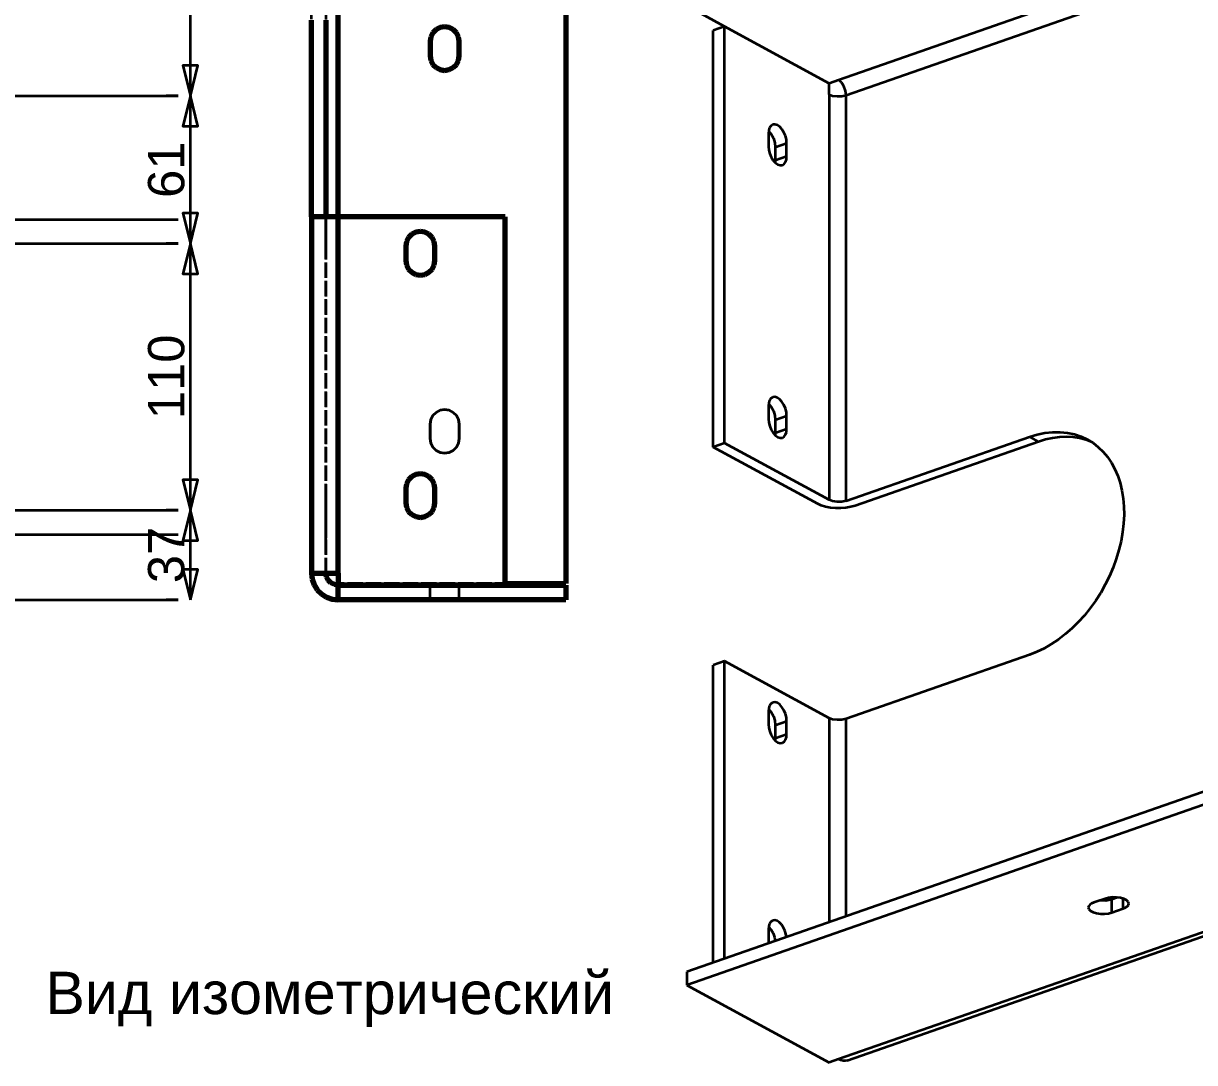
# Model space of a CAD drawing. Header units: millimetres. Extents: x 0 to 420, y 0 to 297.
# Drawn here: x 220 to 316.7, y 127.8 to 213.6 of the extents above; entities that cross this region are included whole.
import ezdxf
from ezdxf.enums import TextEntityAlignment as Align

# ---------------------------------------------------------------- set-up
doc = ezdxf.new("R2010")
doc.units = ezdxf.units.MM
doc.linetypes.add('DASHED', pattern=[1.524, 1.27, -0.254])
doc.styles.add('GOST', font='Arial')

msp = doc.modelspace()

# ---------------------------------------------------------------- linework, layer by layer
at = {"color": 7, "lineweight": 35}
for p, q in [((233.8, 207.6), (233.8, 257)), ((208.2, 207.6), (232.8, 207.6)), ((232.8, 207.6), (231.8, 207.6)), ((232.8, 207.6), (231.8, 207.6)), ((233.8, 195.4), (233.8, 207.6)), ((166.4, 197.4), (232.8, 197.4)), ((162.936, 195.4), (232.8, 195.4)), ((232.8, 195.4), (231.8, 195.4)), ((232.8, 195.4), (231.8, 195.4)), ((233.8, 173.4), (233.8, 195.4)), ((166.4, 173.4), (232.8, 173.4)), ((232.8, 173.4), (231.8, 173.4)), ((232.8, 173.4), (231.8, 173.4)), ((233.8, 166), (233.8, 173.4)), ((162.936, 171.4), (232.8, 171.4)), ((217.8, 166), (232.8, 166)), ((232.8, 166), (231.8, 166))]:
    msp.add_line(p, q, dxfattribs=at)
at = {"color": 1, "lineweight": 70}
for p, q in [((264.8, 255.659), (264.8, 167.341)), ((246, 197.6), (246, 217.6)), ((243.8, 211.939), (243.8, 213.835)), ((245, 213.835), (245, 211.939)), ((253.829, 212.805), (253.659, 212.471)), ((254.095, 213.071), (253.829, 212.805)), ((254.429, 213.241), (254.095, 213.071)), ((254.8, 213.3), (254.429, 213.241)), ((255.171, 213.241), (254.8, 213.3)), ((255.505, 213.071), (255.171, 213.241)), ((255.771, 212.805), (255.505, 213.071)), ((255.941, 212.471), (255.771, 212.805)), ((243.8, 209.825), (243.8, 211.939)), ((245, 211.939), (245, 209.825)), ((253.659, 212.471), (253.6, 212.1)), ((253.6, 212.1), (253.6, 210.9)), ((256, 212.1), (255.941, 212.471)), ((256, 210.9), (256, 212.1)), ((253.6, 210.9), (253.659, 210.529)), ((255.941, 210.529), (256, 210.9)), ((253.659, 210.529), (253.829, 210.195)), ((253.829, 210.195), (254.095, 209.929)), ((254.095, 209.929), (254.429, 209.759)), ((255.171, 209.759), (255.505, 209.929)), ((255.505, 209.929), (255.771, 210.195)), ((255.771, 210.195), (255.941, 210.529)), ((243.8, 207.6), (243.8, 209.825)), ((245, 209.825), (245, 207.6)), ((254.429, 209.759), (254.8, 209.7)), ((254.8, 209.7), (255.171, 209.759)), ((243.8, 205.375), (243.8, 207.6)), ((245, 207.6), (245, 205.375)), ((243.8, 203.261), (243.8, 205.375)), ((245, 205.375), (245, 203.261)), ((243.8, 201.365), (243.8, 203.261)), ((245, 203.261), (245, 201.365)), ((243.8, 199.782), (243.8, 201.365)), ((245, 201.365), (245, 199.782)), ((243.8, 198.59), (243.8, 199.782)), ((245, 199.782), (245, 198.59)), ((243.8, 197.851), (243.8, 198.59)), ((245, 198.59), (245, 197.851)), ((243.8, 197.6), (243.8, 197.851)), ((243.8, 197.6), (243.8, 168.2)), ((243.814, 197.6), (243.8, 197.6)), ((243.855, 197.6), (243.814, 197.6)), ((243.923, 197.6), (243.855, 197.6)), ((244.018, 197.6), (243.923, 197.6)), ((244.137, 197.6), (244.018, 197.6)), ((244.28, 197.6), (244.137, 197.6)), ((244.444, 197.6), (244.28, 197.6)), ((244.628, 197.6), (244.444, 197.6)), ((244.83, 197.6), (244.628, 197.6)), ((245.045, 197.6), (244.83, 197.6)), ((245, 197.851), (245, 197.6)), ((245.273, 197.6), (245.045, 197.6)), ((245.51, 197.6), (245.273, 197.6)), ((245.754, 197.6), (245.51, 197.6)), ((246, 197.6), (245.754, 197.6)), ((259.8, 197.6), (246, 197.6)), ((246, 168.2), (246, 197.6)), ((259.8, 167.2), (259.8, 197.6)), ((252.8, 196.4), (252.429, 196.341)), ((253.171, 196.341), (252.8, 196.4)), ((251.659, 195.571), (251.6, 195.2)), ((251.829, 195.905), (251.659, 195.571)), ((252.095, 196.171), (251.829, 195.905)), ((252.429, 196.341), (252.095, 196.171)), ((253.505, 196.171), (253.171, 196.341)), ((253.771, 195.905), (253.505, 196.171)), ((253.941, 195.571), (253.771, 195.905)), ((254, 195.2), (253.941, 195.571)), ((251.6, 195.2), (251.6, 194)), ((254, 194), (254, 195.2)), ((251.6, 194), (251.659, 193.629)), ((251.659, 193.629), (251.829, 193.295)), ((253.771, 193.295), (253.941, 193.629)), ((253.941, 193.629), (254, 194)), ((251.829, 193.295), (252.095, 193.029)), ((252.095, 193.029), (252.429, 192.859)), ((252.429, 192.859), (252.8, 192.8)), ((252.8, 192.8), (253.171, 192.859)), ((253.171, 192.859), (253.505, 193.029)), ((253.505, 193.029), (253.771, 193.295)), ((252.095, 176.171), (251.829, 175.905)), ((252.429, 176.341), (252.095, 176.171)), ((252.8, 176.4), (252.429, 176.341)), ((253.171, 176.341), (252.8, 176.4)), ((253.505, 176.171), (253.171, 176.341)), ((253.771, 175.905), (253.505, 176.171)), ((251.659, 175.571), (251.6, 175.2)), ((251.6, 175.2), (251.6, 174)), ((251.829, 175.905), (251.659, 175.571)), ((253.941, 175.571), (253.771, 175.905)), ((254, 175.2), (253.941, 175.571)), ((254, 174), (254, 175.2)), ((251.6, 174), (251.659, 173.629)), ((251.659, 173.629), (251.829, 173.295)), ((251.829, 173.295), (252.095, 173.029)), ((253.505, 173.029), (253.771, 173.295)), ((253.771, 173.295), (253.941, 173.629)), ((253.941, 173.629), (254, 174)), ((252.095, 173.029), (252.429, 172.859)), ((252.429, 172.859), (252.8, 172.8)), ((252.8, 172.8), (253.171, 172.859)), ((253.171, 172.859), (253.505, 173.029)), ((243.8, 168.2), (243.814, 168.2)), ((243.8, 168.2), (243.855, 167.71)), ((243.814, 168.2), (243.855, 168.2)), ((243.855, 168.2), (243.923, 168.2)), ((243.855, 167.71), (244.018, 167.245)), ((243.923, 168.2), (244.018, 168.2)), ((244.018, 168.2), (244.137, 168.2)), ((244.137, 168.2), (244.28, 168.2)), ((244.28, 168.2), (244.444, 168.2)), ((244.444, 168.2), (244.628, 168.2)), ((244.628, 168.2), (244.83, 168.2)), ((244.83, 168.2), (245.045, 168.2)), ((245.049, 167.891), (245, 168.2)), ((245.045, 168.2), (245.273, 168.2)), ((245.191, 167.612), (245.049, 167.891)), ((245.412, 167.391), (245.191, 167.612)), ((245.273, 168.2), (245.51, 168.2)), ((245.691, 167.249), (245.412, 167.391)), ((245.51, 168.2), (245.754, 168.2)), ((245.754, 168.2), (246, 168.2)), ((246, 168.2), (246, 167.2)), ((259.8, 167.341), (264.8, 167.341)), ((244.018, 167.245), (244.28, 166.828)), ((244.28, 166.828), (244.628, 166.48)), ((244.628, 166.48), (245.045, 166.218)), ((246, 167.2), (245.691, 167.249)), ((246, 167.2), (259.8, 167.2)), ((246, 166), (246, 167.2)), ((259.8, 167.2), (264.8, 167.2)), ((264.8, 167.2), (264.8, 166)), ((245.045, 166.218), (245.51, 166.055)), ((245.51, 166.055), (246, 166)), ((264.8, 166), (246, 166))]:
    msp.add_line(p, q, dxfattribs=at)
at = {"color": 5, "linetype": 'DASHED', "lineweight": 35}
for p, q in [((264.8, 255.659), (264.8, 167.341)), ((243.8, 168.2), (243.8, 254.8)), ((245, 254.8), (245, 168.2)), ((253.659, 212.471), (253.829, 212.805)), ((253.829, 212.805), (254.095, 213.071)), ((254.095, 213.071), (254.429, 213.241)), ((254.429, 213.241), (254.8, 213.3)), ((254.8, 213.3), (255.171, 213.241)), ((255.171, 213.241), (255.505, 213.071)), ((255.505, 213.071), (255.771, 212.805)), ((255.771, 212.805), (255.941, 212.471)), ((253.6, 212.1), (253.659, 212.471)), ((253.6, 210.9), (253.6, 212.1)), ((255.941, 212.471), (256, 212.1)), ((256, 212.1), (256, 210.9)), ((253.659, 210.529), (253.6, 210.9)), ((256, 210.9), (255.941, 210.529)), ((253.829, 210.195), (253.659, 210.529)), ((254.095, 209.929), (253.829, 210.195)), ((254.429, 209.759), (254.095, 209.929)), ((255.505, 209.929), (255.171, 209.759)), ((255.771, 210.195), (255.505, 209.929)), ((255.941, 210.529), (255.771, 210.195)), ((254.8, 209.7), (254.429, 209.759)), ((255.171, 209.759), (254.8, 209.7)), ((243.8, 198.579), (243.8, 198.6)), ((243.8, 198.6), (243.8, 198.599)), ((243.8, 198.599), (243.8, 198.597)), ((243.8, 198.597), (243.8, 198.592)), ((243.8, 198.592), (243.8, 198.587)), ((243.8, 198.587), (243.8, 198.579)), ((243.8, 198.517), (243.8, 198.579)), ((243.8, 198.579), (243.8, 198.57)), ((243.8, 198.57), (243.8, 198.559)), ((243.8, 198.559), (243.8, 198.547)), ((243.8, 198.547), (243.8, 198.533)), ((243.8, 198.533), (243.8, 198.517)), ((243.8, 198.416), (243.8, 198.517)), ((243.8, 198.517), (243.8, 198.5)), ((243.8, 198.5), (243.8, 198.481)), ((243.8, 198.481), (243.8, 198.461)), ((243.8, 198.461), (243.8, 198.439)), ((243.8, 198.439), (243.8, 196.439)), ((243.8, 198.28), (243.8, 198.416)), ((243.8, 198.113), (243.8, 198.28)), ((245, 198.599), (245, 198.6)), ((245, 198.6), (245, 198.579)), ((245, 198.597), (245, 198.599)), ((245, 198.592), (245, 198.597)), ((245, 198.587), (245, 198.592)), ((245, 198.579), (245, 198.587)), ((245, 198.57), (245, 198.579)), ((245, 198.579), (245, 198.517)), ((245, 198.559), (245, 198.57)), ((245, 198.547), (245, 198.559)), ((245, 198.533), (245, 198.547)), ((245, 198.517), (245, 198.533)), ((245, 198.5), (245, 198.517)), ((245, 198.517), (245, 198.416)), ((245, 198.481), (245, 198.5)), ((245, 198.461), (245, 198.481)), ((245, 198.439), (245, 198.461)), ((245, 196.439), (245, 198.439)), ((245, 198.416), (245, 198.28)), ((245, 198.28), (245, 198.113)), ((243.8, 197.921), (243.8, 198.113)), ((243.8, 197.711), (243.8, 197.921)), ((243.8, 197.49), (243.8, 197.711)), ((245, 197.6), (243.8, 197.6)), ((245, 197.6), (243.8, 197.6)), ((243.8, 197.266), (243.8, 197.49)), ((245, 198.113), (245, 197.921)), ((245, 197.921), (245, 197.711)), ((245, 197.711), (245, 197.49)), ((245, 197.6), (245.006, 197.6)), ((245, 168.2), (245, 197.6)), ((245, 197.49), (245, 197.266)), ((245.006, 197.6), (245.025, 197.6)), ((245.025, 197.6), (245.056, 197.6)), ((245.056, 197.6), (245.099, 197.6)), ((245.099, 197.6), (245.153, 197.6)), ((245.153, 197.6), (245.218, 197.6)), ((245.218, 197.6), (245.293, 197.6)), ((245.293, 197.6), (245.377, 197.6)), ((245.377, 197.6), (245.468, 197.6)), ((245.468, 197.6), (245.566, 197.6)), ((245.566, 197.6), (245.67, 197.6)), ((245.67, 197.6), (245.777, 197.6)), ((245.777, 197.6), (245.888, 197.6)), ((245.888, 197.6), (246, 197.6)), ((246, 197.6), (259.8, 197.6)), ((259.8, 167.2), (259.8, 197.6)), ((243.8, 197.046), (243.8, 197.266)), ((243.8, 196.839), (243.8, 197.046)), ((243.8, 196.652), (243.8, 196.839)), ((243.8, 196.49), (243.8, 196.652)), ((243.8, 196.361), (243.8, 196.49)), ((243.8, 196.439), (243.8, 196.31)), ((243.8, 194.361), (243.8, 196.361)), ((245, 197.266), (245, 197.046)), ((245, 197.046), (245, 196.839)), ((245, 196.839), (245, 196.652)), ((245, 196.652), (245, 196.49)), ((245, 196.49), (245, 196.361)), ((245, 196.31), (245, 196.439)), ((245, 196.361), (245, 194.361)), ((252.429, 196.341), (252.8, 196.4)), ((252.8, 196.4), (253.171, 196.341)), ((243.8, 196.31), (243.8, 196.148)), ((243.8, 196.148), (243.8, 195.961)), ((243.8, 195.961), (243.8, 195.754)), ((243.8, 195.754), (243.8, 195.534)), ((243.8, 195.534), (243.8, 195.31)), ((245, 196.148), (245, 196.31)), ((245, 195.961), (245, 196.148)), ((245, 195.754), (245, 195.961)), ((245, 195.534), (245, 195.754)), ((245, 195.31), (245, 195.534)), ((251.6, 195.2), (251.659, 195.571)), ((251.659, 195.571), (251.829, 195.905)), ((251.829, 195.905), (252.095, 196.171)), ((252.095, 196.171), (252.429, 196.341)), ((253.171, 196.341), (253.505, 196.171)), ((253.505, 196.171), (253.771, 195.905)), ((253.771, 195.905), (253.941, 195.571)), ((253.941, 195.571), (254, 195.2)), ((243.8, 195.31), (243.8, 195.089)), ((243.8, 195.089), (243.8, 194.879)), ((243.8, 194.879), (243.8, 194.687)), ((243.8, 194.687), (243.8, 194.52)), ((243.8, 194.52), (243.8, 194.384)), ((245, 195.089), (245, 195.31)), ((245, 194.879), (245, 195.089)), ((245, 194.687), (245, 194.879)), ((245, 194.52), (245, 194.687)), ((245, 194.384), (245, 194.52)), ((251.6, 194), (251.6, 195.2)), ((254, 195.2), (254, 194)), ((243.8, 194.384), (243.8, 194.283)), ((243.8, 194.339), (243.8, 194.361)), ((243.8, 194.319), (243.8, 194.339)), ((243.8, 194.3), (243.8, 194.319)), ((243.8, 194.283), (243.8, 194.3)), ((243.8, 194.283), (243.8, 194.221)), ((243.8, 194.267), (243.8, 194.283)), ((243.8, 194.253), (243.8, 194.267)), ((243.8, 194.241), (243.8, 194.253)), ((243.8, 194.23), (243.8, 194.241)), ((243.8, 194.221), (243.8, 194.23)), ((243.8, 194.221), (243.8, 194.2)), ((243.8, 194.213), (243.8, 194.221)), ((243.8, 194.208), (243.8, 194.213)), ((243.8, 194.203), (243.8, 194.208)), ((243.8, 194.201), (243.8, 194.203)), ((243.8, 194.2), (243.8, 194.201)), ((245, 194.283), (245, 194.384)), ((245, 194.361), (245, 194.339)), ((245, 194.339), (245, 194.319)), ((245, 194.319), (245, 194.3)), ((245, 194.3), (245, 194.283)), ((245, 194.283), (245, 194.267)), ((245, 194.221), (245, 194.283)), ((245, 194.267), (245, 194.253)), ((245, 194.253), (245, 194.241)), ((245, 194.241), (245, 194.23)), ((245, 194.23), (245, 194.221)), ((245, 194.221), (245, 194.213)), ((245, 194.2), (245, 194.221)), ((245, 194.213), (245, 194.208)), ((245, 194.208), (245, 194.203)), ((245, 194.203), (245, 194.201)), ((245, 194.201), (245, 194.2)), ((251.659, 193.629), (251.6, 194)), ((251.829, 193.295), (251.659, 193.629)), ((253.941, 193.629), (253.771, 193.295)), ((254, 194), (253.941, 193.629)), ((252.095, 193.029), (251.829, 193.295)), ((252.429, 192.859), (252.095, 193.029)), ((252.8, 192.8), (252.429, 192.859)), ((253.171, 192.859), (252.8, 192.8)), ((253.505, 193.029), (253.171, 192.859)), ((253.771, 193.295), (253.505, 193.029)), ((253.659, 180.871), (253.6, 180.5)), ((253.6, 180.5), (253.659, 180.871)), ((253.829, 181.205), (253.659, 180.871)), ((253.659, 180.871), (253.829, 181.205)), ((254.095, 181.471), (253.829, 181.205)), ((253.829, 181.205), (254.095, 181.471)), ((254.429, 181.641), (254.095, 181.471)), ((254.095, 181.471), (254.429, 181.641)), ((254.8, 181.7), (254.429, 181.641)), ((254.429, 181.641), (254.8, 181.7)), ((255.171, 181.641), (254.8, 181.7)), ((254.8, 181.7), (255.171, 181.641)), ((255.505, 181.471), (255.171, 181.641)), ((255.171, 181.641), (255.505, 181.471)), ((255.771, 181.205), (255.505, 181.471)), ((255.505, 181.471), (255.771, 181.205)), ((255.941, 180.871), (255.771, 181.205)), ((255.771, 181.205), (255.941, 180.871)), ((256, 180.5), (255.941, 180.871)), ((255.941, 180.871), (256, 180.5)), ((253.6, 179.3), (253.6, 180.5)), ((253.6, 180.5), (253.6, 179.3)), ((256, 180.5), (256, 179.3)), ((256, 179.3), (256, 180.5)), ((253.6, 179.3), (253.659, 178.929)), ((253.659, 178.929), (253.6, 179.3)), ((255.941, 178.929), (256, 179.3)), ((256, 179.3), (255.941, 178.929)), ((253.659, 178.929), (253.829, 178.595)), ((253.829, 178.595), (253.659, 178.929)), ((253.829, 178.595), (254.095, 178.329)), ((254.095, 178.329), (253.829, 178.595)), ((254.095, 178.329), (254.429, 178.159)), ((254.429, 178.159), (254.095, 178.329)), ((254.429, 178.159), (254.8, 178.1)), ((254.8, 178.1), (254.429, 178.159)), ((254.8, 178.1), (255.171, 178.159)), ((255.171, 178.159), (254.8, 178.1)), ((255.171, 178.159), (255.505, 178.329)), ((255.505, 178.329), (255.171, 178.159)), ((255.505, 178.329), (255.771, 178.595)), ((255.771, 178.595), (255.505, 178.329)), ((255.771, 178.595), (255.941, 178.929)), ((255.941, 178.929), (255.771, 178.595)), ((251.829, 175.905), (252.095, 176.171)), ((252.095, 176.171), (252.429, 176.341)), ((252.429, 176.341), (252.8, 176.4)), ((252.8, 176.4), (253.171, 176.341)), ((253.171, 176.341), (253.505, 176.171)), ((253.505, 176.171), (253.771, 175.905)), ((251.6, 175.2), (251.659, 175.571)), ((251.6, 174), (251.6, 175.2)), ((251.659, 175.571), (251.829, 175.905)), ((253.771, 175.905), (253.941, 175.571)), ((253.941, 175.571), (254, 175.2)), ((254, 175.2), (254, 174)), ((243.8, 174.579), (243.8, 174.6)), ((243.8, 174.6), (243.8, 174.599)), ((243.8, 174.599), (243.8, 174.597)), ((243.8, 174.597), (243.8, 174.592)), ((243.8, 174.592), (243.8, 174.587)), ((243.8, 174.587), (243.8, 174.579)), ((243.8, 174.517), (243.8, 174.579)), ((243.8, 174.579), (243.8, 174.57)), ((243.8, 174.57), (243.8, 174.559)), ((243.8, 174.559), (243.8, 174.547)), ((243.8, 174.547), (243.8, 174.533)), ((243.8, 174.533), (243.8, 174.517)), ((243.8, 174.416), (243.8, 174.517)), ((243.8, 174.517), (243.8, 174.5)), ((243.8, 174.5), (243.8, 174.481)), ((243.8, 174.481), (243.8, 174.461)), ((243.8, 174.461), (243.8, 174.439)), ((243.8, 174.439), (243.8, 172.439)), ((243.8, 174.28), (243.8, 174.416)), ((243.8, 174.113), (243.8, 174.28)), ((243.8, 173.921), (243.8, 174.113)), ((245, 174.599), (245, 174.6)), ((245, 174.6), (245, 174.579)), ((245, 174.597), (245, 174.599)), ((245, 174.592), (245, 174.597)), ((245, 174.587), (245, 174.592)), ((245, 174.579), (245, 174.587)), ((245, 174.57), (245, 174.579)), ((245, 174.579), (245, 174.517)), ((245, 174.559), (245, 174.57)), ((245, 174.547), (245, 174.559)), ((245, 174.533), (245, 174.547)), ((245, 174.517), (245, 174.533)), ((245, 174.5), (245, 174.517)), ((245, 174.517), (245, 174.416)), ((245, 174.481), (245, 174.5)), ((245, 174.461), (245, 174.481)), ((245, 174.439), (245, 174.461)), ((245, 172.439), (245, 174.439)), ((245, 174.416), (245, 174.28)), ((245, 174.28), (245, 174.113)), ((245, 174.113), (245, 173.921)), ((243.8, 173.711), (243.8, 173.921)), ((243.8, 173.49), (243.8, 173.711)), ((243.8, 173.266), (243.8, 173.49)), ((243.8, 173.046), (243.8, 173.266)), ((245, 173.921), (245, 173.711)), ((245, 173.711), (245, 173.49)), ((245, 173.49), (245, 173.266)), ((245, 173.266), (245, 173.046)), ((251.659, 173.629), (251.6, 174)), ((251.829, 173.295), (251.659, 173.629)), ((252.095, 173.029), (251.829, 173.295)), ((253.771, 173.295), (253.505, 173.029)), ((253.941, 173.629), (253.771, 173.295)), ((254, 174), (253.941, 173.629)), ((243.8, 172.839), (243.8, 173.046)), ((243.8, 172.652), (243.8, 172.839)), ((243.8, 172.49), (243.8, 172.652)), ((243.8, 172.361), (243.8, 172.49)), ((243.8, 172.439), (243.8, 172.31)), ((243.8, 170.361), (243.8, 172.361)), ((243.8, 172.31), (243.8, 172.148)), ((245, 173.046), (245, 172.839)), ((245, 172.839), (245, 172.652)), ((245, 172.652), (245, 172.49)), ((245, 172.49), (245, 172.361)), ((245, 172.31), (245, 172.439)), ((245, 172.361), (245, 170.361)), ((245, 172.148), (245, 172.31)), ((252.429, 172.859), (252.095, 173.029)), ((252.8, 172.8), (252.429, 172.859)), ((253.171, 172.859), (252.8, 172.8)), ((253.505, 173.029), (253.171, 172.859)), ((243.8, 172.148), (243.8, 171.961)), ((243.8, 171.961), (243.8, 171.754)), ((243.8, 171.754), (243.8, 171.534)), ((243.8, 171.534), (243.8, 171.31)), ((243.8, 171.31), (243.8, 171.089)), ((245, 171.961), (245, 172.148)), ((245, 171.754), (245, 171.961)), ((245, 171.534), (245, 171.754)), ((245, 171.31), (245, 171.534)), ((245, 171.089), (245, 171.31)), ((243.8, 171.089), (243.8, 170.879)), ((243.8, 170.879), (243.8, 170.687)), ((243.8, 170.687), (243.8, 170.52)), ((243.8, 170.52), (243.8, 170.384)), ((243.8, 170.384), (243.8, 170.283)), ((243.8, 170.339), (243.8, 170.361)), ((243.8, 170.319), (243.8, 170.339)), ((243.8, 170.3), (243.8, 170.319)), ((243.8, 170.283), (243.8, 170.3)), ((243.8, 170.283), (243.8, 170.221)), ((243.8, 170.267), (243.8, 170.283)), ((243.8, 170.253), (243.8, 170.267)), ((243.8, 170.241), (243.8, 170.253)), ((243.8, 170.23), (243.8, 170.241)), ((243.8, 170.221), (243.8, 170.23)), ((245, 170.879), (245, 171.089)), ((245, 170.687), (245, 170.879)), ((245, 170.52), (245, 170.687)), ((245, 170.384), (245, 170.52)), ((245, 170.283), (245, 170.384)), ((245, 170.361), (245, 170.339)), ((245, 170.339), (245, 170.319)), ((245, 170.319), (245, 170.3)), ((245, 170.3), (245, 170.283)), ((245, 170.283), (245, 170.267)), ((245, 170.221), (245, 170.283)), ((245, 170.267), (245, 170.253)), ((245, 170.253), (245, 170.241)), ((245, 170.241), (245, 170.23)), ((245, 170.23), (245, 170.221)), ((243.8, 170.221), (243.8, 170.2)), ((243.8, 170.213), (243.8, 170.221)), ((243.8, 170.208), (243.8, 170.213)), ((243.8, 170.203), (243.8, 170.208)), ((243.8, 170.201), (243.8, 170.203)), ((243.8, 170.2), (243.8, 170.201)), ((245, 170.221), (245, 170.213)), ((245, 170.2), (245, 170.221)), ((245, 170.213), (245, 170.208)), ((245, 170.208), (245, 170.203)), ((245, 170.203), (245, 170.201)), ((245, 170.201), (245, 170.2)), ((245, 168.2), (243.8, 168.2)), ((243.814, 168.2), (243.8, 168.2)), ((245, 168.2), (243.8, 168.2)), ((243.8, 168.2), (243.855, 167.71)), ((243.855, 168.2), (243.814, 168.2)), ((243.923, 168.2), (243.855, 168.2)), ((243.855, 167.71), (244.018, 167.245)), ((244.018, 168.2), (243.923, 168.2)), ((244.137, 168.2), (244.018, 168.2)), ((244.28, 168.2), (244.137, 168.2)), ((244.444, 168.2), (244.28, 168.2)), ((244.628, 168.2), (244.444, 168.2)), ((244.83, 168.2), (244.628, 168.2)), ((245.045, 168.2), (244.83, 168.2)), ((245.006, 168.2), (245, 168.2)), ((245, 168.2), (245.049, 167.891)), ((245, 168.2), (245.006, 168.2)), ((245.025, 168.2), (245.006, 168.2)), ((245.006, 168.2), (245.025, 168.2)), ((245.056, 168.2), (245.025, 168.2)), ((245.025, 168.2), (245.056, 168.2)), ((245.273, 168.2), (245.045, 168.2)), ((245.049, 167.891), (245.191, 167.612)), ((245.099, 168.2), (245.056, 168.2)), ((245.056, 168.2), (245.099, 168.2)), ((245.153, 168.2), (245.099, 168.2)), ((245.099, 168.2), (245.153, 168.2)), ((245.218, 168.2), (245.153, 168.2)), ((245.153, 168.2), (245.218, 168.2)), ((245.191, 167.612), (245.412, 167.391)), ((245.293, 168.2), (245.218, 168.2)), ((245.218, 168.2), (245.293, 168.2)), ((245.51, 168.2), (245.273, 168.2)), ((245.377, 168.2), (245.293, 168.2)), ((245.293, 168.2), (245.377, 168.2)), ((245.468, 168.2), (245.377, 168.2)), ((245.377, 168.2), (245.468, 168.2)), ((245.412, 167.391), (245.691, 167.249)), ((245.566, 168.2), (245.468, 168.2)), ((245.468, 168.2), (245.566, 168.2)), ((245.754, 168.2), (245.51, 168.2)), ((245.67, 168.2), (245.566, 168.2)), ((245.566, 168.2), (245.67, 168.2)), ((245.777, 168.2), (245.67, 168.2)), ((245.67, 168.2), (245.777, 168.2)), ((246, 168.2), (245.754, 168.2)), ((245.888, 168.2), (245.777, 168.2)), ((245.777, 168.2), (245.888, 168.2)), ((246, 168.2), (245.888, 168.2)), ((245.888, 168.2), (246, 168.2)), ((246, 168.2), (246, 167.2)), ((246, 168.2), (246, 167.341)), ((246, 167.341), (246, 168.2)), ((246, 167.341), (259.8, 167.341)), ((264.8, 167.341), (246, 167.341)), ((244.018, 167.245), (244.28, 166.828)), ((244.28, 166.828), (244.628, 166.48)), ((244.628, 166.48), (245.045, 166.218)), ((245.691, 167.249), (246, 167.2)), ((246, 167.2), (259.8, 167.2)), ((246, 166), (246, 167.2)), ((246, 167.2), (259.8, 167.2)), ((246, 167.2), (264.8, 167.2)), ((246, 167.2), (246, 166)), ((246, 167.2), (246, 166)), ((253.63, 167.2), (253.6, 167.2)), ((253.6, 166), (253.6, 167.2)), ((253.6, 166), (253.6, 167.2)), ((253.6, 167.2), (253.63, 167.2)), ((253.63, 167.2), (253.6, 167.2)), ((253.6, 166), (253.6, 167.2)), ((253.6, 166), (253.6, 167.2)), ((253.6, 167.2), (253.63, 167.2)), ((253.63, 167.2), (253.6, 167.2)), ((253.6, 166), (253.6, 167.2)), ((253.6, 166), (253.6, 167.2)), ((253.6, 167.2), (253.63, 167.2)), ((253.63, 167.2), (253.6, 167.2)), ((253.6, 166), (253.6, 167.2)), ((253.6, 166), (253.6, 167.2)), ((253.6, 167.2), (253.63, 167.2)), ((253.719, 167.2), (253.63, 167.2)), ((253.63, 167.2), (253.719, 167.2)), ((253.719, 167.2), (253.63, 167.2)), ((253.63, 167.2), (253.719, 167.2)), ((253.719, 167.2), (253.63, 167.2)), ((253.63, 167.2), (253.719, 167.2)), ((253.719, 167.2), (253.63, 167.2)), ((253.63, 167.2), (253.719, 167.2)), ((253.862, 167.2), (253.719, 167.2)), ((253.719, 167.2), (253.862, 167.2)), ((253.862, 167.2), (253.719, 167.2)), ((253.719, 167.2), (253.862, 167.2)), ((253.862, 167.2), (253.719, 167.2)), ((253.719, 167.2), (253.862, 167.2)), ((253.862, 167.2), (253.719, 167.2)), ((253.719, 167.2), (253.862, 167.2)), ((254.052, 167.2), (253.862, 167.2)), ((253.862, 167.2), (254.052, 167.2)), ((254.052, 167.2), (253.862, 167.2)), ((253.862, 167.2), (254.052, 167.2)), ((254.052, 167.2), (253.862, 167.2)), ((253.862, 167.2), (254.052, 167.2)), ((254.052, 167.2), (253.862, 167.2)), ((253.862, 167.2), (254.052, 167.2)), ((254.279, 167.2), (254.052, 167.2)), ((254.052, 167.2), (254.279, 167.2)), ((254.279, 167.2), (254.052, 167.2)), ((254.052, 167.2), (254.279, 167.2)), ((254.279, 167.2), (254.052, 167.2)), ((254.052, 167.2), (254.279, 167.2)), ((254.279, 167.2), (254.052, 167.2)), ((254.052, 167.2), (254.279, 167.2)), ((254.533, 167.2), (254.279, 167.2)), ((254.279, 167.2), (254.533, 167.2)), ((254.533, 167.2), (254.279, 167.2)), ((254.279, 167.2), (254.533, 167.2)), ((254.533, 167.2), (254.279, 167.2)), ((254.279, 167.2), (254.533, 167.2)), ((254.533, 167.2), (254.279, 167.2)), ((254.279, 167.2), (254.533, 167.2)), ((254.8, 167.2), (254.533, 167.2)), ((254.533, 167.2), (254.8, 167.2)), ((254.8, 167.2), (254.533, 167.2)), ((254.533, 167.2), (254.8, 167.2)), ((254.8, 167.2), (254.533, 167.2)), ((254.533, 167.2), (254.8, 167.2)), ((254.8, 167.2), (254.533, 167.2)), ((254.533, 167.2), (254.8, 167.2)), ((255.067, 167.2), (254.8, 167.2)), ((254.8, 167.2), (255.067, 167.2)), ((255.067, 167.2), (254.8, 167.2)), ((254.8, 167.2), (255.067, 167.2)), ((255.067, 167.2), (254.8, 167.2)), ((254.8, 167.2), (255.067, 167.2)), ((255.067, 167.2), (254.8, 167.2)), ((254.8, 167.2), (255.067, 167.2)), ((255.321, 167.2), (255.067, 167.2)), ((255.067, 167.2), (255.321, 167.2)), ((255.321, 167.2), (255.067, 167.2)), ((255.067, 167.2), (255.321, 167.2)), ((255.321, 167.2), (255.067, 167.2)), ((255.067, 167.2), (255.321, 167.2)), ((255.321, 167.2), (255.067, 167.2)), ((255.067, 167.2), (255.321, 167.2)), ((255.548, 167.2), (255.321, 167.2)), ((255.321, 167.2), (255.548, 167.2)), ((255.548, 167.2), (255.321, 167.2)), ((255.321, 167.2), (255.548, 167.2)), ((255.548, 167.2), (255.321, 167.2)), ((255.321, 167.2), (255.548, 167.2)), ((255.548, 167.2), (255.321, 167.2)), ((255.321, 167.2), (255.548, 167.2)), ((255.738, 167.2), (255.548, 167.2)), ((255.548, 167.2), (255.738, 167.2)), ((255.738, 167.2), (255.548, 167.2)), ((255.548, 167.2), (255.738, 167.2)), ((255.738, 167.2), (255.548, 167.2)), ((255.548, 167.2), (255.738, 167.2)), ((255.738, 167.2), (255.548, 167.2)), ((255.548, 167.2), (255.738, 167.2)), ((255.881, 167.2), (255.738, 167.2)), ((255.738, 167.2), (255.881, 167.2)), ((255.881, 167.2), (255.738, 167.2)), ((255.738, 167.2), (255.881, 167.2)), ((255.881, 167.2), (255.738, 167.2)), ((255.738, 167.2), (255.881, 167.2)), ((255.881, 167.2), (255.738, 167.2)), ((255.738, 167.2), (255.881, 167.2)), ((255.97, 167.2), (255.881, 167.2)), ((255.881, 167.2), (255.97, 167.2)), ((255.97, 167.2), (255.881, 167.2)), ((255.881, 167.2), (255.97, 167.2)), ((255.97, 167.2), (255.881, 167.2)), ((255.881, 167.2), (255.97, 167.2)), ((255.97, 167.2), (255.881, 167.2)), ((255.881, 167.2), (255.97, 167.2)), ((256, 167.2), (255.97, 167.2)), ((255.97, 167.2), (256, 167.2)), ((256, 167.2), (255.97, 167.2)), ((255.97, 167.2), (256, 167.2)), ((256, 167.2), (255.97, 167.2)), ((255.97, 167.2), (256, 167.2)), ((256, 167.2), (255.97, 167.2)), ((255.97, 167.2), (256, 167.2)), ((256, 166), (256, 167.2)), ((256, 166), (256, 167.2)), ((256, 166), (256, 167.2)), ((256, 166), (256, 167.2)), ((256, 166), (256, 167.2)), ((256, 166), (256, 167.2)), ((256, 166), (256, 167.2)), ((256, 166), (256, 167.2)), ((264.8, 167.2), (264.8, 166)), ((245.045, 166.218), (245.51, 166.055)), ((245.51, 166.055), (246, 166)), ((246, 166), (264.8, 166)), ((253.6, 166), (253.63, 166)), ((253.63, 166), (253.6, 166)), ((253.6, 166), (253.63, 166)), ((253.63, 166), (253.6, 166)), ((253.6, 166), (253.63, 166)), ((253.63, 166), (253.6, 166)), ((253.6, 166), (253.63, 166)), ((253.63, 166), (253.6, 166)), ((253.63, 166), (253.719, 166)), ((253.719, 166), (253.63, 166)), ((253.63, 166), (253.719, 166)), ((253.719, 166), (253.63, 166)), ((253.63, 166), (253.719, 166)), ((253.719, 166), (253.63, 166)), ((253.63, 166), (253.719, 166)), ((253.719, 166), (253.63, 166)), ((253.719, 166), (253.862, 166)), ((253.862, 166), (253.719, 166)), ((253.719, 166), (253.862, 166)), ((253.862, 166), (253.719, 166)), ((253.719, 166), (253.862, 166)), ((253.862, 166), (253.719, 166)), ((253.719, 166), (253.862, 166)), ((253.862, 166), (253.719, 166)), ((253.862, 166), (254.052, 166)), ((254.052, 166), (253.862, 166)), ((253.862, 166), (254.052, 166)), ((254.052, 166), (253.862, 166)), ((253.862, 166), (254.052, 166)), ((254.052, 166), (253.862, 166)), ((253.862, 166), (254.052, 166)), ((254.052, 166), (253.862, 166)), ((254.052, 166), (254.279, 166)), ((254.279, 166), (254.052, 166)), ((254.052, 166), (254.279, 166)), ((254.279, 166), (254.052, 166)), ((254.052, 166), (254.279, 166)), ((254.279, 166), (254.052, 166)), ((254.052, 166), (254.279, 166)), ((254.279, 166), (254.052, 166)), ((254.279, 166), (254.533, 166)), ((254.533, 166), (254.279, 166)), ((254.279, 166), (254.533, 166)), ((254.533, 166), (254.279, 166)), ((254.279, 166), (254.533, 166)), ((254.533, 166), (254.279, 166)), ((254.279, 166), (254.533, 166)), ((254.533, 166), (254.279, 166)), ((254.533, 166), (254.8, 166)), ((254.8, 166), (254.533, 166)), ((254.533, 166), (254.8, 166)), ((254.8, 166), (254.533, 166)), ((254.533, 166), (254.8, 166)), ((254.8, 166), (254.533, 166)), ((254.533, 166), (254.8, 166)), ((254.8, 166), (254.533, 166)), ((254.8, 166), (255.067, 166)), ((255.067, 166), (254.8, 166)), ((254.8, 166), (255.067, 166)), ((255.067, 166), (254.8, 166)), ((254.8, 166), (255.067, 166)), ((255.067, 166), (254.8, 166)), ((254.8, 166), (255.067, 166)), ((255.067, 166), (254.8, 166)), ((255.067, 166), (255.321, 166)), ((255.321, 166), (255.067, 166)), ((255.067, 166), (255.321, 166)), ((255.321, 166), (255.067, 166)), ((255.067, 166), (255.321, 166)), ((255.321, 166), (255.067, 166)), ((255.067, 166), (255.321, 166)), ((255.321, 166), (255.067, 166)), ((255.321, 166), (255.548, 166)), ((255.548, 166), (255.321, 166)), ((255.321, 166), (255.548, 166)), ((255.548, 166), (255.321, 166)), ((255.321, 166), (255.548, 166)), ((255.548, 166), (255.321, 166)), ((255.321, 166), (255.548, 166)), ((255.548, 166), (255.321, 166)), ((255.548, 166), (255.738, 166)), ((255.738, 166), (255.548, 166)), ((255.548, 166), (255.738, 166)), ((255.738, 166), (255.548, 166)), ((255.548, 166), (255.738, 166)), ((255.738, 166), (255.548, 166)), ((255.548, 166), (255.738, 166)), ((255.738, 166), (255.548, 166)), ((255.738, 166), (255.881, 166)), ((255.881, 166), (255.738, 166)), ((255.738, 166), (255.881, 166)), ((255.881, 166), (255.738, 166)), ((255.738, 166), (255.881, 166)), ((255.881, 166), (255.738, 166)), ((255.738, 166), (255.881, 166)), ((255.881, 166), (255.738, 166)), ((255.881, 166), (255.97, 166)), ((255.97, 166), (255.881, 166)), ((255.881, 166), (255.97, 166)), ((255.97, 166), (255.881, 166)), ((255.881, 166), (255.97, 166)), ((255.97, 166), (255.881, 166)), ((255.881, 166), (255.97, 166)), ((255.97, 166), (255.881, 166)), ((255.97, 166), (256, 166)), ((256, 166), (255.97, 166)), ((255.97, 166), (256, 166)), ((256, 166), (255.97, 166)), ((255.97, 166), (256, 166)), ((256, 166), (255.97, 166)), ((255.97, 166), (256, 166)), ((256, 166), (255.97, 166))]:
    msp.add_line(p, q, dxfattribs=at)
at = {"color": 1, "lineweight": 35}
for p, q in [((392.243, 245.467), (287.325, 208.892)), ((287.95, 207.652), (392.243, 244.009)), ((277.923, 213.316), (274.8, 215.017)), ((277.923, 213.316), (276.986, 212.989)), ((276.986, 178.607), (276.986, 212.989)), ((286.544, 208.62), (277.923, 213.316)), ((277.923, 178.934), (277.923, 213.316)), ((286.544, 208.62), (277.923, 213.316)), ((287.325, 208.892), (286.544, 208.62)), ((286.544, 207.72), (286.544, 208.62)), ((287.564, 208.694), (287.325, 208.892)), ((287.767, 208.388), (287.564, 208.694)), ((287.902, 208.023), (287.767, 208.388)), ((287.95, 207.652), (287.902, 208.023)), ((286.544, 207.72), (286.843, 207.611)), ((286.544, 207.72), (286.544, 174.238)), ((286.843, 207.611), (287.215, 207.559)), ((287.215, 207.559), (287.603, 207.574)), ((287.603, 207.574), (287.95, 207.652)), ((287.95, 174.17), (287.95, 207.652)), ((281.754, 205.135), (281.641, 204.976)), ((281.901, 205.227), (281.754, 205.135)), ((282.083, 205.245), (281.901, 205.227)), ((282.279, 205.183), (282.083, 205.245)), ((282.476, 205.044), (282.279, 205.183)), ((281.571, 204.76), (281.547, 204.502)), ((281.547, 204.502), (281.547, 203.422)), ((281.56, 204.698), (281.78, 204.431)), ((281.641, 204.976), (281.571, 204.76)), ((281.78, 204.431), (281.956, 204.095)), ((281.956, 204.095), (282.07, 203.725)), ((282.661, 204.839), (282.476, 205.044)), ((282.82, 204.581), (282.661, 204.839)), ((282.943, 204.289), (282.82, 204.581)), ((283.02, 203.983), (282.943, 204.289)), ((281.547, 203.422), (281.573, 203.124)), ((281.573, 203.124), (281.65, 202.818)), ((282.07, 203.725), (282.109, 203.359)), ((282.109, 203.359), (283.046, 203.685)), ((282.109, 203.359), (282.109, 202.279)), ((283.046, 203.685), (283.02, 203.983)), ((283.046, 202.605), (283.046, 203.685)), ((281.65, 202.818), (281.773, 202.526)), ((281.773, 202.526), (281.932, 202.268)), ((281.932, 202.268), (282.117, 202.063)), ((282.109, 202.279), (282.096, 202.082)), ((282.109, 202.279), (283.046, 202.605)), ((282.951, 202.131), (283.022, 202.347)), ((283.022, 202.347), (283.046, 202.605)), ((282.117, 202.063), (282.314, 201.924)), ((282.314, 201.924), (282.51, 201.862)), ((282.51, 201.862), (282.691, 201.88)), ((282.691, 201.88), (282.839, 201.973)), ((282.839, 201.973), (282.951, 202.131)), ((281.571, 182.259), (281.547, 182)), ((281.547, 182), (281.547, 180.92)), ((281.56, 182.197), (281.78, 181.93)), ((281.641, 182.474), (281.571, 182.259)), ((281.754, 182.633), (281.641, 182.474)), ((281.901, 182.725), (281.754, 182.633)), ((281.78, 181.93), (281.956, 181.594)), ((282.083, 182.744), (281.901, 182.725)), ((282.279, 182.681), (282.083, 182.744)), ((282.476, 182.543), (282.279, 182.681)), ((282.661, 182.337), (282.476, 182.543)), ((282.82, 182.079), (282.661, 182.337)), ((282.943, 181.787), (282.82, 182.079)), ((281.547, 180.92), (281.573, 180.622)), ((281.956, 181.594), (282.07, 181.223)), ((282.07, 181.223), (282.109, 180.857)), ((282.109, 180.857), (283.046, 181.184)), ((283.02, 181.482), (282.943, 181.787)), ((283.046, 181.184), (283.02, 181.482)), ((283.046, 180.104), (283.046, 181.184)), ((281.573, 180.622), (281.65, 180.317)), ((281.65, 180.317), (281.773, 180.025)), ((281.773, 180.025), (281.932, 179.767)), ((282.109, 180.857), (282.109, 179.777)), ((282.109, 179.777), (283.046, 180.104)), ((283.022, 179.845), (283.046, 180.104)), ((281.932, 179.767), (282.117, 179.561)), ((282.109, 179.777), (282.096, 179.581)), ((282.117, 179.561), (282.314, 179.423)), ((282.314, 179.423), (282.51, 179.36)), ((282.51, 179.36), (282.691, 179.379)), ((282.691, 179.379), (282.839, 179.471)), ((282.839, 179.471), (282.951, 179.63)), ((282.951, 179.63), (283.022, 179.845)), ((287.95, 174.17), (303.099, 179.451)), ((303.848, 179.042), (288.699, 173.761)), ((303.099, 179.451), (303.742, 179.644)), ((303.099, 179.451), (303.848, 179.042)), ((303.742, 179.644), (304.38, 179.775)), ((304.432, 179.221), (303.848, 179.042)), ((304.38, 179.775), (305.01, 179.843)), ((305.012, 179.348), (304.432, 179.221)), ((305.01, 179.843), (305.626, 179.847)), ((305.586, 179.423), (305.012, 179.348)), ((306.151, 179.445), (305.586, 179.423)), ((305.626, 179.847), (306.226, 179.788)), ((306.702, 179.415), (306.151, 179.445)), ((306.226, 179.788), (306.805, 179.664)), ((307.237, 179.332), (306.702, 179.415)), ((306.805, 179.664), (307.358, 179.479)), ((307.754, 179.197), (307.237, 179.332)), ((307.358, 179.479), (307.882, 179.232)), ((308.248, 179.011), (307.754, 179.197)), ((307.882, 179.232), (308.346, 178.945)), ((308.346, 178.945), (308.778, 178.607)), ((277.923, 178.934), (276.986, 178.607)), ((285.607, 173.911), (276.986, 178.607)), ((286.544, 174.238), (277.923, 178.934)), ((308.778, 178.607), (309.177, 178.22)), ((309.177, 178.22), (309.538, 177.786)), ((309.538, 177.786), (309.861, 177.308)), ((309.861, 177.308), (310.143, 176.789)), ((392.132, 176.174), (274.8, 135.272)), ((310.143, 176.789), (310.383, 176.232)), ((310.383, 176.232), (310.579, 175.639)), ((392.132, 175.094), (274.8, 134.192)), ((310.579, 175.639), (310.73, 175.016)), ((286.843, 174.128), (286.544, 174.238)), ((287.215, 174.077), (286.843, 174.128)), ((287.95, 174.17), (287.603, 174.091)), ((310.73, 175.016), (310.836, 174.365)), ((310.836, 174.365), (310.894, 173.691)), ((285.908, 173.777), (285.607, 173.911)), ((286.264, 173.67), (285.908, 173.777)), ((286.66, 173.596), (286.264, 173.67)), ((287.082, 173.557), (286.66, 173.596)), ((287.513, 173.555), (287.082, 173.557)), ((287.603, 174.091), (287.215, 174.077)), ((287.937, 173.589), (287.513, 173.555)), ((288.338, 173.659), (287.937, 173.589)), ((288.699, 173.761), (288.338, 173.659)), ((310.894, 173.691), (310.906, 172.997)), ((310.871, 172.288), (310.789, 171.568)), ((310.906, 172.997), (310.871, 172.288)), ((310.789, 171.568), (310.661, 170.841)), ((310.661, 170.841), (310.487, 170.112)), ((310.269, 169.385), (310.008, 168.664)), ((310.487, 170.112), (310.269, 169.385)), ((403.206, 168.463), (287.325, 128.067)), ((288.049, 127.969), (403.93, 168.366)), ((310.008, 168.664), (309.705, 167.954)), ((309.705, 167.954), (309.362, 167.259)), ((308.982, 166.583), (308.567, 165.93)), ((309.362, 167.259), (308.982, 166.583)), ((308.567, 165.93), (308.118, 165.305)), ((307.639, 164.711), (307.133, 164.151)), ((308.118, 165.305), (307.639, 164.711)), ((306.603, 163.629), (306.052, 163.148)), ((307.133, 164.151), (306.603, 163.629)), ((305.483, 162.71), (304.9, 162.32)), ((306.052, 163.148), (305.483, 162.71)), ((303.704, 161.687), (303.099, 161.449)), ((304.305, 161.978), (303.704, 161.687)), ((304.9, 162.32), (304.305, 161.978)), ((277.923, 160.932), (276.986, 160.606)), ((276.986, 136.034), (276.986, 160.606)), ((277.923, 136.36), (277.923, 160.932)), ((286.544, 156.237), (277.923, 160.932)), ((303.099, 161.449), (287.95, 156.168)), ((281.571, 157.057), (281.547, 156.799)), ((281.547, 156.799), (281.547, 155.718)), ((281.56, 156.995), (281.78, 156.728)), ((281.641, 157.272), (281.571, 157.057)), ((281.754, 157.431), (281.641, 157.272)), ((281.901, 157.523), (281.754, 157.431)), ((281.78, 156.728), (281.956, 156.392)), ((282.083, 157.542), (281.901, 157.523)), ((282.279, 157.48), (282.083, 157.542)), ((282.476, 157.341), (282.279, 157.48)), ((282.661, 157.135), (282.476, 157.341)), ((282.82, 156.878), (282.661, 157.135)), ((282.943, 156.586), (282.82, 156.878)), ((281.956, 156.392), (282.07, 156.021)), ((282.07, 156.021), (282.109, 155.655)), ((282.109, 155.655), (283.046, 155.982)), ((283.02, 156.28), (282.943, 156.586)), ((283.046, 155.982), (283.02, 156.28)), ((283.046, 154.902), (283.046, 155.982)), ((286.843, 156.127), (286.544, 156.237)), ((286.544, 156.237), (286.544, 139.366)), ((287.215, 156.076), (286.843, 156.127)), ((287.603, 156.09), (287.215, 156.076)), ((287.95, 156.168), (287.603, 156.09)), ((287.95, 139.856), (287.95, 156.168)), ((281.547, 155.718), (281.573, 155.42)), ((281.573, 155.42), (281.65, 155.115)), ((281.65, 155.115), (281.773, 154.823)), ((281.773, 154.823), (281.932, 154.565)), ((282.109, 155.655), (282.109, 154.575)), ((282.109, 154.575), (283.046, 154.902)), ((283.022, 154.644), (283.046, 154.902)), ((281.932, 154.565), (282.117, 154.359)), ((282.109, 154.575), (282.096, 154.379)), ((282.117, 154.359), (282.314, 154.221)), ((282.314, 154.221), (282.51, 154.158)), ((282.51, 154.158), (282.691, 154.177)), ((282.691, 154.177), (282.839, 154.269)), ((282.839, 154.269), (282.951, 154.428)), ((282.951, 154.428), (283.022, 154.644)), ((309.346, 141.324), (308.409, 140.997)), ((309.635, 141.398), (309.346, 141.324)), ((309.908, 141.26), (309.419, 141.158)), ((309.96, 141.435), (309.635, 141.398)), ((310.376, 141.424), (309.908, 141.26)), ((309.908, 140.18), (309.908, 141.26)), ((310.295, 141.431), (309.96, 141.435)), ((310.615, 141.387), (310.295, 141.431)), ((310.894, 141.305), (310.615, 141.387)), ((310.845, 140.507), (310.845, 141.324)), ((311.111, 141.194), (310.894, 141.305)), ((307.988, 140.705), (307.958, 140.589)), ((307.958, 140.589), (308.005, 140.444)), ((308.077, 140.815), (307.988, 140.705)), ((308.005, 140.444), (308.142, 140.31)), ((308.219, 140.914), (308.077, 140.815)), ((308.142, 140.31), (308.359, 140.198)), ((308.409, 140.997), (308.219, 140.914)), ((309.419, 141.158), (308.877, 141.16)), ((309.908, 140.18), (310.845, 140.507)), ((310.845, 140.507), (311.034, 140.59)), ((311.034, 140.59), (311.177, 140.689)), ((311.248, 141.06), (311.111, 141.194)), ((311.177, 140.689), (311.265, 140.799)), ((311.295, 140.915), (311.248, 141.06)), ((311.265, 140.799), (311.295, 140.915)), ((281.754, 139.43), (281.641, 139.271)), ((281.901, 139.522), (281.754, 139.43)), ((282.069, 139.542), (281.901, 139.522)), ((282.251, 139.492), (282.069, 139.542)), ((282.436, 139.374), (282.251, 139.492)), ((282.612, 139.197), (282.436, 139.374)), ((308.359, 140.198), (308.638, 140.117)), ((308.638, 140.117), (308.958, 140.073)), ((308.958, 140.073), (309.294, 140.069)), ((309.294, 140.069), (309.619, 140.106)), ((309.619, 140.106), (309.908, 140.18)), ((281.571, 139.055), (281.547, 138.797)), ((281.547, 138.797), (281.547, 137.717)), ((281.56, 138.993), (281.757, 138.761)), ((281.641, 139.271), (281.571, 139.055)), ((281.757, 138.761), (281.921, 138.471)), ((281.921, 138.471), (282.039, 138.147)), ((282.769, 138.97), (282.612, 139.197)), ((282.897, 138.708), (282.769, 138.97)), ((282.988, 138.427), (282.897, 138.708)), ((283.038, 138.143), (282.988, 138.427)), ((281.547, 137.717), (281.549, 137.624)), ((282.039, 138.147), (282.101, 137.817)), ((274.8, 135.272), (274.8, 134.192)), ((274.8, 134.192), (286.544, 127.794)), ((287.325, 128.067), (286.544, 127.794)), ((287.515, 127.982), (287.325, 128.067)), ((287.702, 127.937), (287.515, 127.982)), ((287.881, 127.933), (287.702, 127.937)), ((288.049, 127.969), (287.881, 127.933))]:
    msp.add_line(p, q, dxfattribs=at)
at = {"color": 7, "lineweight": 35}
for points in [[(233.8, 207.6), (234.425, 210.1), (233.175, 210.1)], [(233.8, 207.6), (233.175, 205.1), (234.425, 205.1)], [(233.8, 195.4), (234.425, 197.9), (233.175, 197.9)], [(233.8, 195.4), (233.175, 192.9), (234.425, 192.9)], [(233.8, 173.4), (234.425, 175.9), (233.175, 175.9)], [(233.8, 173.4), (233.175, 170.9), (234.425, 170.9)], [(233.8, 166), (234.425, 168.5), (233.175, 168.5)]]:
    msp.add_lwpolyline(points, close=True, dxfattribs=at)

# ---------------------------------------------------------------- texts
at = {"color": 7, "style": 'GOST'}
for s, p in [('61', (231.8, 201.5)), ('110', (231.8, 184.4)), ('37', (231.8, 169.7))]:
    msp.add_text(s, height=3, rotation=90, dxfattribs=at).set_placement(p, align=Align.MIDDLE)
at = {"color": 3, "style": 'GOST'}
msp.add_text('Вид изометрический', height=3.5, dxfattribs=at).set_placement((268.8, 131.794), align=Align.RIGHT)

doc.saveas('drawing.dxf')
